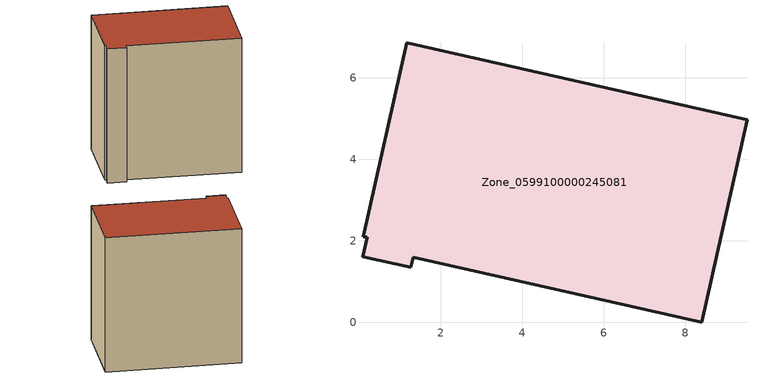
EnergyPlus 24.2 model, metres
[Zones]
Zone_0599100000245081
 floor ground (C_G): 1.27,1.35 0.08,1.6 0.2,2.08 0.11,2.1 1.17,6.86 9.52,4.97 8.41,0 1.33,1.6 z0
 wall outside (C_F): 9.52,4.97 1.17,6.86 0.11,2.1 0.2,2.08 0.08,1.6 1.27,1.35 1.33,1.6 8.41,0 9.52,4.97 z0:9.03
 roof outside (C_R): 0.08,1.6 1.27,1.35 1.33,1.6 8.41,0 9.52,4.97 1.17,6.86 0.11,2.1 0.2,2.08 z9.03
[BUILDING]
Pand.0599100000245081: North Axis=0; Terrain=City; Loads Convergence Tolerance Value=0.04; Temperature Convergence Tolerance Value=0.4; Solar Distribution=FullExterior; Maximum Number of Warmup Days=25; Minimum Number of Warmup Days=1
[Site:Location]
Rotterdam.The.Hague.AP_ZH_NLD Design_Conditions: Latitude=51.96; Longitude=4.45; Time Zone=1; Elevation=-4.5
[SITE:GROUNDTEMPERATURE:BUILDINGSURFACE]
18, 18, 18, 18, 18, 18, 18, 18, 18, 18, 18, 18
[MATERIAL] Thermal Absorptance=0.9; Solar Absorptance=0.7; Visible Absorptance=0.7
Name | Roughness | Thickness | Conductivity | Density | Specific Heat
G.TI.1975-1991 | MediumSmooth | 0.15 | 0.288461 | 540 | 1210
F.TI.1975-1991 | Rough | 0.3 | 0.230769 | 1920 | 840
R.TI.1975-1991 | MediumRough | 0.2 | 0.153846 | 1500 | 1000
[CONSTRUCTION]
C_G: G.TI.1975-1991
C_F: F.TI.1975-1991
C_R: R.TI.1975-1991
[ZONE]
Zone_0599100000245081: Type=1; Multiplier=1; Ceiling Height=Autocalculate; Volume=Autocalculate; Floor Area=autocalculate; Part of Total Floor Area=Yes
[ZONEINFILTRATION:DESIGNFLOWRATE]
Infil_Zone_0599100000245081: Zone or ZoneList or Space or SpaceList=Zone_0599100000245081; Schedule=AlwaysOn; Design Flow Rate Calculation Method=Flow/Area; Flow Rate per Floor Area=0.003; Constant Term Coefficient=1; Temperature Term Coefficient=0; Velocity Term Coefficient=0; Velocity Squared Term Coefficient=0
[HVACTEMPLATE:ZONE:IDEALLOADSAIRSYSTEM]
Zone_0599100000245081: Maximum Heating Supply Air Temperature=50; Minimum Cooling Supply Air Temperature=13; Maximum Heating Supply Air Humidity Ratio=0.0156; Minimum Cooling Supply Air Humidity Ratio=0.0077; Heating Limit=NoLimit; Cooling Limit=NoLimit; Dehumidification Control Type=ConstantSensibleHeatRatio; Cooling Sensible Heat Ratio=0.7; Dehumidification Setpoint=60; Humidification Control Type=None; Humidification Setpoint=30; Outdoor Air Method=None; Outdoor Air Flow Rate per Person=0.00944; Outdoor Air Flow Rate per Zone Floor Area=0; Outdoor Air Flow Rate per Zone=0; Demand Controlled Ventilation Type=None; Outdoor Air Economizer Type=NoEconomizer; Heat Recovery Type=None; Sensible Heat Recovery Effectiveness=0.7; Latent Heat Recovery Effectiveness=0.65
[ZONECONTROL:THERMOSTAT]
ThermostatControl_Zone_0599100000245081: Zone or ZoneList=Zone_0599100000245081; Control Type Schedule=DualSetpointControlType; Control 1=Thermostat_Zone_0599100000245081; Temperature Difference Between Cutout And Setpoint=0
[THERMOSTATSETPOINT:DUALSETPOINT]
Thermostat_Zone_0599100000245081: Heating Setpoint Temperature Schedule=HeatingSetpoint_Zone_0599100000245081; Cooling Setpoint Temperature Schedule=CoolingSetpoint_Zone_0599100000245081
[SCHEDULE:COMPACT]
HeatingSetpoint_Zone_0599100000245081: Through: 12/31, For: AllDays, Until: 24:00, 21
CoolingSetpoint_Zone_0599100000245081: Through: 12/31, For: AllDays, Until: 24:00, 24
DualSetpointControlType: Through: 12/31, For: AllDays, Until: 24:00, 4
AlwaysOn: Through: 12/31, For: AllDays, Until: 24:00, 1
